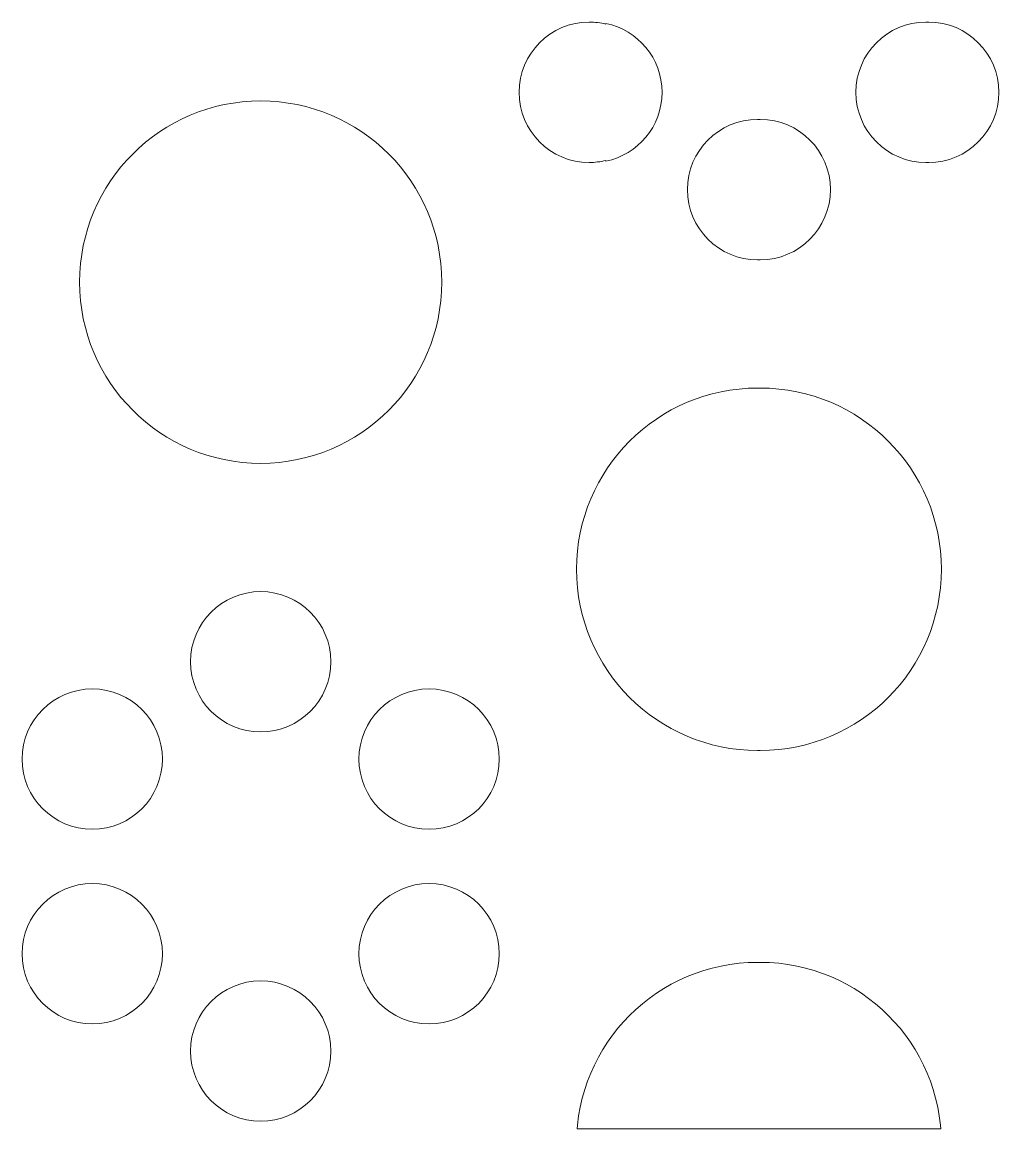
# Model space of a CAD drawing. Header units: millimetres. Extents: x -1200 to 1200, y -590 to 590.
# Drawn here: x -256.5 to -3.4, y -590 to -303.1 of the extents above; entities that cross this region are included whole.
import ezdxf

# ---------------------------------------------------------------- set-up
doc = ezdxf.new("R2010")
doc.units = ezdxf.units.MM
doc.header["$MEASUREMENT"] = 0
doc.layers.add('Layer 1', color=7, linetype='Continuous')

msp = doc.modelspace()

# ---------------------------------------------------------------- linework, layer by layer
at = {"layer": 'Layer 1', "color": 250, "lineweight": 20}
for points, knots in [([(-127.7385, -321.3092), (-127.7385, -311.2579), (-119.6018, -303.1121), (-109.5694, -303.1121), (-108.088, -303.1121), (-106.6482, -303.2894), (-105.2696, -303.6244), (-105.2696, -303.6244), (-105.2696, -303.4646), (-105.2696, -303.4646), (-96.9519, -305.1358), (-90.6867, -312.4896), (-90.6867, -321.3092), (-90.6867, -330.1241), (-96.9519, -337.4778), (-105.2696, -339.1489), (-105.2696, -339.1489), (-105.2696, -338.9891), (-105.2696, -338.9891), (-106.6482, -339.324), (-108.088, -339.5016), (-109.5694, -339.5016), (-119.6018, -339.5016), (-127.7385, -331.3557), (-127.7385, -321.3092)], [0, 0, 0, 0, 0.125, 0.125, 0.125, 0.25, 0.25, 0.25, 0.375, 0.375, 0.375, 0.5, 0.5, 0.5, 0.625, 0.625, 0.625, 0.75, 0.75, 0.75, 0.875, 0.875, 0.875, 1, 1, 1, 1]), ([(-40.4625, -321.3092), (-40.4625, -311.2579), (-32.3282, -303.1121), (-22.2934, -303.1121), (-22.1747, -303.1121), (-22.056, -303.1132), (-21.9378, -303.1155), (-21.8195, -303.1132), (-21.7008, -303.1121), (-21.582, -303.1121), (-11.5474, -303.1121), (-3.4105, -311.2579), (-3.4105, -321.3092), (-3.4105, -331.3557), (-11.5474, -339.5016), (-21.582, -339.5016), (-21.7008, -339.5016), (-21.8195, -339.5004), (-21.9378, -339.4982), (-22.056, -339.5004), (-22.1747, -339.5016), (-22.2934, -339.5016), (-32.3282, -339.5016), (-40.4625, -331.3557), (-40.4625, -321.3092)], [0, 0, 0, 0, 0.125, 0.125, 0.125, 0.25, 0.25, 0.25, 0.375, 0.375, 0.375, 0.5, 0.5, 0.5, 0.625, 0.625, 0.625, 0.75, 0.75, 0.75, 0.875, 0.875, 0.875, 1, 1, 1, 1]), ([(-241.5929, -370.5178), (-241.5929, -370.5178), (-241.5327, -368.0954), (-241.5327, -368.0954), (-241.5327, -368.0954), (-241.3492, -365.707), (-241.3492, -365.707), (-241.3492, -365.707), (-241.0503, -363.3547), (-241.0503, -363.3547), (-241.0503, -363.3547), (-240.6378, -361.0435), (-240.6378, -361.0435), (-240.6378, -361.0435), (-240.1146, -358.7734), (-240.1146, -358.7734), (-240.1146, -358.7734), (-239.4851, -356.5468), (-239.4851, -356.5468), (-239.4851, -356.5468), (-238.7471, -354.3661), (-238.7471, -354.3661), (-238.7471, -354.3661), (-237.9102, -352.236), (-237.9102, -352.236), (-237.9102, -352.236), (-236.9697, -350.1567), (-236.9697, -350.1567), (-236.9697, -350.1567), (-235.9328, -348.133), (-235.9328, -348.133), (-235.9328, -348.133), (-234.8067, -346.1646), (-234.8067, -346.1646), (-234.8067, -346.1646), (-233.5814, -344.2591), (-233.5814, -344.2591), (-233.5814, -344.2591), (-232.2745, -342.4164), (-232.2745, -342.4164), (-232.2745, -342.4164), (-230.8805, -340.6415), (-230.8805, -340.6415), (-230.8805, -340.6415), (-229.4045, -338.9341), (-229.4045, -338.9341), (-229.4045, -338.9341), (-227.8515, -337.3015), (-227.8515, -337.3015), (-227.8515, -337.3015), (-226.2213, -335.7439), (-226.2213, -335.7439), (-226.2213, -335.7439), (-224.5188, -334.2658), (-224.5188, -334.2658), (-224.5188, -334.2658), (-222.7437, -332.8723), (-222.7437, -332.8723), (-222.7437, -332.8723), (-220.9012, -331.561), (-220.9012, -331.561), (-220.9012, -331.561), (-219.0009, -330.339), (-219.0009, -330.339), (-219.0009, -330.339), (-217.0355, -329.2088), (-217.0355, -329.2088), (-217.0355, -329.2088), (-215.0122, -328.1727), (-215.0122, -328.1727), (-215.0122, -328.1727), (-212.9357, -327.2309), (-212.9357, -327.2309), (-212.9357, -327.2309), (-210.8112, -326.3905), (-210.8112, -326.3905), (-210.8112, -326.3905), (-208.6312, -325.6513), (-208.6312, -325.6513), (-208.6312, -325.6513), (-206.4099, -325.0211), (-206.4099, -325.0211), (-206.4099, -325.0211), (-204.1431, -324.4946), (-204.1431, -324.4946), (-204.1431, -324.4946), (-201.8326, -324.0816), (-201.8326, -324.0816), (-201.8326, -324.0816), (-199.4862, -323.7821), (-199.4862, -323.7821), (-199.4862, -323.7821), (-197.1035, -323.6034), (-197.1035, -323.6034), (-197.1035, -323.6034), (-194.6847, -323.5431), (-194.6847, -323.5431), (-194.6847, -323.5431), (-192.2633, -323.6034), (-192.2633, -323.6034), (-192.2633, -323.6034), (-189.8784, -323.7821), (-189.8784, -323.7821), (-189.8784, -323.7821), (-187.5319, -324.0816), (-187.5319, -324.0816), (-187.5319, -324.0816), (-185.2215, -324.4946), (-185.2215, -324.4946), (-185.2215, -324.4946), (-182.9546, -325.0211), (-182.9546, -325.0211), (-182.9546, -325.0211), (-180.7311, -325.6513), (-180.7311, -325.6513), (-180.7311, -325.6513), (-178.5535, -326.3905), (-178.5535, -326.3905), (-178.5535, -326.3905), (-176.4288, -327.2309), (-176.4288, -327.2309), (-176.4288, -327.2309), (-174.3524, -328.1727), (-174.3524, -328.1727), (-174.3524, -328.1727), (-172.3292, -329.2088), (-172.3292, -329.2088), (-172.3292, -329.2088), (-170.366, -330.339), (-170.366, -330.339), (-170.366, -330.339), (-168.4609, -331.561), (-168.4609, -331.561), (-168.4609, -331.561), (-166.6209, -332.8723), (-166.6209, -332.8723), (-166.6209, -332.8723), (-164.846, -334.2658), (-164.846, -334.2658), (-164.846, -334.2658), (-163.1433, -335.7439), (-163.1433, -335.7439), (-163.1433, -335.7439), (-161.513, -337.3015), (-161.513, -337.3015), (-161.513, -337.3015), (-159.96, -338.9365), (-159.96, -338.9365), (-159.96, -338.9365), (-158.4816, -340.6415), (-158.4816, -340.6415), (-158.4816, -340.6415), (-157.0878, -342.4164), (-157.0878, -342.4164), (-157.0878, -342.4164), (-155.7831, -344.2591), (-155.7831, -344.2591), (-155.7831, -344.2591), (-154.5604, -346.1646), (-154.5604, -346.1646), (-154.5604, -346.1646), (-153.4294, -348.133), (-153.4294, -348.133), (-153.4294, -348.133), (-152.3948, -350.1567), (-152.3948, -350.1567), (-152.3948, -350.1567), (-151.459, -352.236), (-151.459, -352.236), (-151.459, -352.236), (-150.6173, -354.3661), (-150.6173, -354.3661), (-150.6173, -354.3661), (-149.8795, -356.5468), (-149.8795, -356.5468), (-149.8795, -356.5468), (-149.25, -358.7711), (-149.25, -358.7711), (-149.25, -358.7711), (-148.7268, -361.0435), (-148.7268, -361.0435), (-148.7268, -361.0435), (-148.3144, -363.3547), (-148.3144, -363.3547), (-148.3144, -363.3547), (-148.0153, -365.707), (-148.0153, -365.707), (-148.0153, -365.707), (-147.8321, -368.0954), (-147.8321, -368.0954), (-147.8321, -368.0954), (-147.7741, -370.5178), (-147.7741, -370.5178), (-147.7741, -370.5178), (-147.8321, -372.94), (-147.8321, -372.94), (-147.8321, -372.94), (-148.0153, -375.3285), (-148.0153, -375.3285), (-148.0153, -375.3285), (-148.3144, -377.6783), (-148.3144, -377.6783), (-148.3144, -377.6783), (-148.7268, -379.9918), (-148.7268, -379.9918), (-148.7268, -379.9918), (-149.25, -382.2619), (-149.25, -382.2619), (-149.25, -382.2619), (-149.8795, -384.4862), (-149.8795, -384.4862), (-149.8795, -384.4862), (-150.6173, -386.667), (-150.6173, -386.667), (-150.6173, -386.667), (-151.459, -388.7994), (-151.459, -388.7994), (-151.459, -388.7994), (-152.3948, -390.8764), (-152.3948, -390.8764), (-152.3948, -390.8764), (-153.4294, -392.9001), (-153.4294, -392.9001), (-153.4294, -392.9001), (-154.5604, -394.8683), (-154.5604, -394.8683), (-154.5604, -394.8683), (-155.7831, -396.7739), (-155.7831, -396.7739), (-155.7831, -396.7739), (-157.0878, -398.6164), (-157.0878, -398.6164), (-157.0878, -398.6164), (-158.4816, -400.394), (-158.4816, -400.394), (-158.4816, -400.394), (-159.96, -402.0991), (-159.96, -402.0991), (-159.96, -402.0991), (-161.513, -403.7315), (-161.513, -403.7315), (-161.513, -403.7315), (-163.1433, -405.2916), (-163.1433, -405.2916), (-163.1433, -405.2916), (-164.846, -406.7672), (-164.846, -406.7672), (-164.846, -406.7672), (-166.6209, -408.1631), (-166.6209, -408.1631), (-166.6209, -408.1631), (-168.4609, -409.4743), (-168.4609, -409.4743), (-168.4609, -409.4743), (-170.366, -410.6965), (-170.366, -410.6965), (-170.366, -410.6965), (-172.3267, -411.8267), (-172.3267, -411.8267), (-172.3267, -411.8267), (-174.3524, -412.8628), (-174.3524, -412.8628), (-174.3524, -412.8628), (-176.4288, -413.8047), (-176.4288, -413.8047), (-176.4288, -413.8047), (-178.5535, -414.6451), (-178.5535, -414.6451), (-178.5535, -414.6451), (-180.7311, -415.3817), (-180.7311, -415.3817), (-180.7311, -415.3817), (-182.9546, -416.0144), (-182.9546, -416.0144), (-182.9546, -416.0144), (-185.2215, -416.5384), (-185.2215, -416.5384), (-185.2215, -416.5384), (-187.5319, -416.9491), (-187.5319, -416.9491), (-187.5319, -416.9491), (-189.8784, -417.2484), (-189.8784, -417.2484), (-189.8784, -417.2484), (-192.2633, -417.4318), (-192.2633, -417.4318), (-192.2633, -417.4318), (-194.6847, -417.4923), (-194.6847, -417.4923), (-194.6847, -417.4923), (-197.1035, -417.4318), (-197.1035, -417.4318), (-197.1035, -417.4318), (-199.4862, -417.2484), (-199.4862, -417.2484), (-199.4862, -417.2484), (-201.8326, -416.9491), (-201.8326, -416.9491), (-201.8326, -416.9491), (-204.1431, -416.5384), (-204.1431, -416.5384), (-204.1431, -416.5384), (-206.4099, -416.0144), (-206.4099, -416.0144), (-206.4099, -416.0144), (-208.6312, -415.3817), (-208.6312, -415.3817), (-208.6312, -415.3817), (-210.8112, -414.6451), (-210.8112, -414.6451), (-210.8112, -414.6451), (-212.9357, -413.8047), (-212.9357, -413.8047), (-212.9357, -413.8047), (-215.0122, -412.8628), (-215.0122, -412.8628), (-215.0122, -412.8628), (-217.0355, -411.8267), (-217.0355, -411.8267), (-217.0355, -411.8267), (-219.0009, -410.6965), (-219.0009, -410.6965), (-219.0009, -410.6965), (-220.9012, -409.4743), (-220.9012, -409.4743), (-220.9012, -409.4743), (-222.7437, -408.1631), (-222.7437, -408.1631), (-222.7437, -408.1631), (-224.5188, -406.7672), (-224.5188, -406.7672), (-224.5188, -406.7672), (-226.2213, -405.2916), (-226.2213, -405.2916), (-226.2213, -405.2916), (-227.8515, -403.7315), (-227.8515, -403.7315), (-227.8515, -403.7315), (-229.4045, -402.0991), (-229.4045, -402.0991), (-229.4045, -402.0991), (-230.8805, -400.394), (-230.8805, -400.394), (-230.8805, -400.394), (-232.2745, -398.6164), (-232.2745, -398.6164), (-232.2745, -398.6164), (-233.5814, -396.7739), (-233.5814, -396.7739), (-233.5814, -396.7739), (-234.8067, -394.8683), (-234.8067, -394.8683), (-234.8067, -394.8683), (-235.9328, -392.9001), (-235.9328, -392.9001), (-235.9328, -392.9001), (-236.9697, -390.8764), (-236.9697, -390.8764), (-236.9697, -390.8764), (-237.9102, -388.7994), (-237.9102, -388.7994), (-237.9102, -388.7994), (-238.7471, -386.667), (-238.7471, -386.667), (-238.7471, -386.667), (-239.4851, -384.4862), (-239.4851, -384.4862), (-239.4851, -384.4862), (-240.1146, -382.2619), (-240.1146, -382.2619), (-240.1146, -382.2619), (-240.6378, -379.9894), (-240.6378, -379.9894), (-240.6378, -379.9894), (-241.0503, -377.6783), (-241.0503, -377.6783), (-241.0503, -377.6783), (-241.3492, -375.3285), (-241.3492, -375.3285), (-241.3492, -375.3285), (-241.5327, -372.94), (-241.5327, -372.94), (-241.5327, -372.94), (-241.5929, -370.5178), (-241.5929, -370.5178)], [0, 0, 0, 0, 0.0078125, 0.0078125, 0.0078125, 0.015625, 0.015625, 0.015625, 0.0234375, 0.0234375, 0.0234375, 0.03125, 0.03125, 0.03125, 0.0390625, 0.0390625, 0.0390625, 0.046875, 0.046875, 0.046875, 0.0546875, 0.0546875, 0.0546875, 0.0625, 0.0625, 0.0625, 0.0703125, 0.0703125, 0.0703125, 0.078125, 0.078125, 0.078125, 0.0859375, 0.0859375, 0.0859375, 0.09375, 0.09375, 0.09375, 0.1015625, 0.1015625, 0.1015625, 0.109375, 0.109375, 0.109375, 0.1171875, 0.1171875, 0.1171875, 0.125, 0.125, 0.125, 0.1328125, 0.1328125, 0.1328125, 0.140625, 0.140625, 0.140625, 0.1484375, 0.1484375, 0.1484375, 0.15625, 0.15625, 0.15625, 0.1640625, 0.1640625, 0.1640625, 0.171875, 0.171875, 0.171875, 0.1796875, 0.1796875, 0.1796875, 0.1875, 0.1875, 0.1875, 0.1953125, 0.1953125, 0.1953125, 0.203125, 0.203125, 0.203125, 0.2109375, 0.2109375, 0.2109375, 0.21875, 0.21875, 0.21875, 0.2265625, 0.2265625, 0.2265625, 0.234375, 0.234375, 0.234375, 0.2421875, 0.2421875, 0.2421875, 0.25, 0.25, 0.25, 0.2578125, 0.2578125, 0.2578125, 0.265625, 0.265625, 0.265625, 0.2734375, 0.2734375, 0.2734375, 0.28125, 0.28125, 0.28125, 0.2890625, 0.2890625, 0.2890625, 0.296875, 0.296875, 0.296875, 0.3046875, 0.3046875, 0.3046875, 0.3125, 0.3125, 0.3125, 0.3203125, 0.3203125, 0.3203125, 0.328125, 0.328125, 0.328125, 0.3359375, 0.3359375, 0.3359375, 0.34375, 0.34375, 0.34375, 0.3515625, 0.3515625, 0.3515625, 0.359375, 0.359375, 0.359375, 0.3671875, 0.3671875, 0.3671875, 0.375, 0.375, 0.375, 0.3828125, 0.3828125, 0.3828125, 0.390625, 0.390625, 0.390625, 0.3984375, 0.3984375, 0.3984375, 0.40625, 0.40625, 0.40625, 0.4140625, 0.4140625, 0.4140625, 0.421875, 0.421875, 0.421875, 0.4296875, 0.4296875, 0.4296875, 0.4375, 0.4375, 0.4375, 0.4453125, 0.4453125, 0.4453125, 0.453125, 0.453125, 0.453125, 0.4609375, 0.4609375, 0.4609375, 0.46875, 0.46875, 0.46875, 0.4765625, 0.4765625, 0.4765625, 0.484375, 0.484375, 0.484375, 0.4921875, 0.4921875, 0.4921875, 0.5, 0.5, 0.5, 0.5078125, 0.5078125, 0.5078125, 0.515625, 0.515625, 0.515625, 0.5234375, 0.5234375, 0.5234375, 0.53125, 0.53125, 0.53125, 0.5390625, 0.5390625, 0.5390625, 0.546875, 0.546875, 0.546875, 0.5546875, 0.5546875, 0.5546875, 0.5625, 0.5625, 0.5625, 0.5703125, 0.5703125, 0.5703125, 0.578125, 0.578125, 0.578125, 0.5859375, 0.5859375, 0.5859375, 0.59375, 0.59375, 0.59375, 0.6015625, 0.6015625, 0.6015625, 0.609375, 0.609375, 0.609375, 0.6171875, 0.6171875, 0.6171875, 0.625, 0.625, 0.625, 0.6328125, 0.6328125, 0.6328125, 0.640625, 0.640625, 0.640625, 0.6484375, 0.6484375, 0.6484375, 0.65625, 0.65625, 0.65625, 0.6640625, 0.6640625, 0.6640625, 0.671875, 0.671875, 0.671875, 0.6796875, 0.6796875, 0.6796875, 0.6875, 0.6875, 0.6875, 0.6953125, 0.6953125, 0.6953125, 0.703125, 0.703125, 0.703125, 0.7109375, 0.7109375, 0.7109375, 0.71875, 0.71875, 0.71875, 0.7265625, 0.7265625, 0.7265625, 0.734375, 0.734375, 0.734375, 0.7421875, 0.7421875, 0.7421875, 0.75, 0.75, 0.75, 0.7578125, 0.7578125, 0.7578125, 0.765625, 0.765625, 0.765625, 0.7734375, 0.7734375, 0.7734375, 0.78125, 0.78125, 0.78125, 0.7890625, 0.7890625, 0.7890625, 0.796875, 0.796875, 0.796875, 0.8046875, 0.8046875, 0.8046875, 0.8125, 0.8125, 0.8125, 0.8203125, 0.8203125, 0.8203125, 0.828125, 0.828125, 0.828125, 0.8359375, 0.8359375, 0.8359375, 0.84375, 0.84375, 0.84375, 0.8515625, 0.8515625, 0.8515625, 0.859375, 0.859375, 0.859375, 0.8671875, 0.8671875, 0.8671875, 0.875, 0.875, 0.875, 0.8828125, 0.8828125, 0.8828125, 0.890625, 0.890625, 0.890625, 0.8984375, 0.8984375, 0.8984375, 0.90625, 0.90625, 0.90625, 0.9140625, 0.9140625, 0.9140625, 0.921875, 0.921875, 0.921875, 0.9296875, 0.9296875, 0.9296875, 0.9375, 0.9375, 0.9375, 0.9453125, 0.9453125, 0.9453125, 0.953125, 0.953125, 0.953125, 0.9609375, 0.9609375, 0.9609375, 0.96875, 0.96875, 0.96875, 0.9765625, 0.9765625, 0.9765625, 0.984375, 0.984375, 0.984375, 0.9921875, 0.9921875, 0.9921875, 1, 1, 1, 1]), ([(-84.1028, -346.5366), (-84.1028, -336.4877), (-75.9637, -328.3392), (-65.9314, -328.3392), (-65.8127, -328.3392), (-65.694, -328.3406), (-65.5758, -328.3427), (-65.4575, -328.3406), (-65.339, -328.3392), (-65.2201, -328.3392), (-55.1878, -328.3392), (-47.0486, -336.4877), (-47.0486, -346.5366), (-47.0486, -356.5855), (-55.1878, -364.7338), (-65.2201, -364.7338), (-65.339, -364.7338), (-65.4575, -364.7326), (-65.5758, -364.7303), (-65.694, -364.7326), (-65.8127, -364.7338), (-65.9314, -364.7338), (-75.9637, -364.7338), (-84.1028, -356.5855), (-84.1028, -346.5366)], [0, 0, 0, 0, 0.125, 0.125, 0.125, 0.25, 0.25, 0.25, 0.375, 0.375, 0.375, 0.5, 0.5, 0.5, 0.625, 0.625, 0.625, 0.75, 0.75, 0.75, 0.875, 0.875, 0.875, 1, 1, 1, 1]), ([(-112.8419, -444.9561), (-112.8419, -444.9561), (-112.7792, -442.5337), (-112.7792, -442.5337), (-112.7792, -442.5337), (-112.5984, -440.1453), (-112.5984, -440.1453), (-112.5984, -440.1453), (-112.2994, -437.7955), (-112.2994, -437.7955), (-112.2994, -437.7955), (-111.887, -435.4843), (-111.887, -435.4843), (-111.887, -435.4843), (-111.3638, -433.2117), (-111.3638, -433.2117), (-111.3638, -433.2117), (-110.7318, -430.9875), (-110.7318, -430.9875), (-110.7318, -430.9875), (-109.9963, -428.8067), (-109.9963, -428.8067), (-109.9963, -428.8067), (-109.1546, -426.6766), (-109.1546, -426.6766), (-109.1546, -426.6766), (-108.2189, -424.5974), (-108.2189, -424.5974), (-108.2189, -424.5974), (-107.182, -422.5735), (-107.182, -422.5735), (-107.182, -422.5735), (-106.0509, -420.6053), (-106.0509, -420.6053), (-106.0509, -420.6053), (-104.8331, -418.6999), (-104.8331, -418.6999), (-104.8331, -418.6999), (-103.5212, -416.8572), (-103.5212, -416.8572), (-103.5212, -416.8572), (-102.1297, -415.0797), (-102.1297, -415.0797), (-102.1297, -415.0797), (-100.6538, -413.3748), (-100.6538, -413.3748), (-100.6538, -413.3748), (-99.0983, -411.7421), (-99.0983, -411.7421), (-99.0983, -411.7421), (-97.468, -410.1844), (-97.468, -410.1844), (-97.468, -410.1844), (-95.7654, -408.7065), (-95.7654, -408.7065), (-95.7654, -408.7065), (-93.9905, -407.313), (-93.9905, -407.313), (-93.9905, -407.313), (-92.1528, -405.9992), (-92.1528, -405.9992), (-92.1528, -405.9992), (-90.2475, -404.7772), (-90.2475, -404.7772), (-90.2475, -404.7772), (-88.2821, -403.6471), (-88.2821, -403.6471), (-88.2821, -403.6471), (-86.2614, -402.611), (-86.2614, -402.611), (-86.2614, -402.611), (-84.1873, -401.6692), (-84.1873, -401.6692), (-84.1873, -401.6692), (-82.0579, -400.8287), (-82.0579, -400.8287), (-82.0579, -400.8287), (-79.8802, -400.0922), (-79.8802, -400.0922), (-79.8802, -400.0922), (-77.6592, -399.4594), (-77.6592, -399.4594), (-77.6592, -399.4594), (-75.3899, -398.9352), (-75.3899, -398.9352), (-75.3899, -398.9352), (-73.0819, -398.5248), (-73.0819, -398.5248), (-73.0819, -398.5248), (-70.7354, -398.2252), (-70.7354, -398.2252), (-70.7354, -398.2252), (-68.3504, -398.0417), (-68.3504, -398.0417), (-68.3504, -398.0417), (-65.9314, -397.9813), (-65.9314, -397.9813), (-65.9314, -397.9813), (-65.5757, -397.9903), (-65.5757, -397.9903), (-65.5757, -397.9903), (-65.2201, -397.9813), (-65.2201, -397.9813), (-65.2201, -397.9813), (-62.8013, -398.0417), (-62.8013, -398.0417), (-62.8013, -398.0417), (-60.4161, -398.2252), (-60.4161, -398.2252), (-60.4161, -398.2252), (-58.0721, -398.5248), (-58.0721, -398.5248), (-58.0721, -398.5248), (-55.7617, -398.9352), (-55.7617, -398.9352), (-55.7617, -398.9352), (-53.4948, -399.4594), (-53.4948, -399.4594), (-53.4948, -399.4594), (-51.2688, -400.0922), (-51.2688, -400.0922), (-51.2688, -400.0922), (-49.0936, -400.8287), (-49.0936, -400.8287), (-49.0936, -400.8287), (-46.9642, -401.6692), (-46.9642, -401.6692), (-46.9642, -401.6692), (-44.8878, -402.611), (-44.8878, -402.611), (-44.8878, -402.611), (-42.8669, -403.6471), (-42.8669, -403.6471), (-42.8669, -403.6471), (-40.9038, -404.7772), (-40.9038, -404.7772), (-40.9038, -404.7772), (-39.001, -405.9992), (-39.001, -405.9992), (-39.001, -405.9992), (-37.1587, -407.313), (-37.1587, -407.313), (-37.1587, -407.313), (-35.3861, -408.7065), (-35.3861, -408.7065), (-35.3861, -408.7065), (-33.681, -410.1844), (-33.681, -410.1844), (-33.681, -410.1844), (-32.0508, -411.7421), (-32.0508, -411.7421), (-32.0508, -411.7421), (-30.4954, -413.3748), (-30.4954, -413.3748), (-30.4954, -413.3748), (-29.0218, -415.0797), (-29.0218, -415.0797), (-29.0218, -415.0797), (-27.6279, -416.8572), (-27.6279, -416.8572), (-27.6279, -416.8572), (-26.3185, -418.6999), (-26.3185, -418.6999), (-26.3185, -418.6999), (-25.0982, -420.6053), (-25.0982, -420.6053), (-25.0982, -420.6053), (-23.9694, -422.5735), (-23.9694, -422.5735), (-23.9694, -422.5735), (-22.935, -424.5974), (-22.935, -424.5974), (-22.935, -424.5974), (-21.9944, -426.6766), (-21.9944, -426.6766), (-21.9944, -426.6766), (-21.1578, -428.8067), (-21.1578, -428.8067), (-21.1578, -428.8067), (-20.4172, -430.9875), (-20.4172, -430.9875), (-20.4172, -430.9875), (-19.7878, -433.2117), (-19.7878, -433.2117), (-19.7878, -433.2117), (-19.2645, -435.4843), (-19.2645, -435.4843), (-19.2645, -435.4843), (-18.8497, -437.7955), (-18.8497, -437.7955), (-18.8497, -437.7955), (-18.553, -440.1453), (-18.553, -440.1453), (-18.553, -440.1453), (-18.3722, -442.5337), (-18.3722, -442.5337), (-18.3722, -442.5337), (-18.3118, -444.9561), (-18.3118, -444.9561), (-18.3118, -444.9561), (-18.3722, -447.3782), (-18.3722, -447.3782), (-18.3722, -447.3782), (-18.553, -449.7667), (-18.553, -449.7667), (-18.553, -449.7667), (-18.8497, -452.1189), (-18.8497, -452.1189), (-18.8497, -452.1189), (-19.2645, -454.4301), (-19.2645, -454.4301), (-19.2645, -454.4301), (-19.7878, -456.7002), (-19.7878, -456.7002), (-19.7878, -456.7002), (-20.4172, -458.9269), (-20.4172, -458.9269), (-20.4172, -458.9269), (-21.1578, -461.1076), (-21.1578, -461.1076), (-21.1578, -461.1076), (-21.9944, -463.2377), (-21.9944, -463.2377), (-21.9944, -463.2377), (-22.935, -465.317), (-22.935, -465.317), (-22.935, -465.317), (-23.9694, -467.3409), (-23.9694, -467.3409), (-23.9694, -467.3409), (-25.0982, -469.3092), (-25.0982, -469.3092), (-25.0982, -469.3092), (-26.3185, -471.217), (-26.3185, -471.217), (-26.3185, -471.217), (-27.6279, -473.0572), (-27.6279, -473.0572), (-27.6279, -473.0572), (-29.0218, -474.8346), (-29.0218, -474.8346), (-29.0218, -474.8346), (-30.4954, -476.5396), (-30.4954, -476.5396), (-30.4954, -476.5396), (-32.0508, -478.1723), (-32.0508, -478.1723), (-32.0508, -478.1723), (-33.681, -479.7299), (-33.681, -479.7299), (-33.681, -479.7299), (-35.3861, -481.2078), (-35.3861, -481.2078), (-35.3861, -481.2078), (-37.1587, -482.6014), (-37.1587, -482.6014), (-37.1587, -482.6014), (-39.001, -483.9127), (-39.001, -483.9127), (-39.001, -483.9127), (-40.9038, -485.1347), (-40.9038, -485.1347), (-40.9038, -485.1347), (-42.8669, -486.265), (-42.8669, -486.265), (-42.8669, -486.265), (-44.8878, -487.301), (-44.8878, -487.301), (-44.8878, -487.301), (-46.9642, -488.2427), (-46.9642, -488.2427), (-46.9642, -488.2427), (-49.0936, -489.0856), (-49.0936, -489.0856), (-49.0936, -489.0856), (-51.2688, -489.8198), (-51.2688, -489.8198), (-51.2688, -489.8198), (-53.4948, -490.4526), (-53.4948, -490.4526), (-53.4948, -490.4526), (-55.7594, -490.9791), (-55.7594, -490.9791), (-55.7594, -490.9791), (-58.0721, -491.3921), (-58.0721, -491.3921), (-58.0721, -491.3921), (-60.4161, -491.6915), (-60.4161, -491.6915), (-60.4161, -491.6915), (-62.8013, -491.8702), (-62.8013, -491.8702), (-62.8013, -491.8702), (-65.2201, -491.9306), (-65.2201, -491.9306), (-65.2201, -491.9306), (-65.5757, -491.9217), (-65.5757, -491.9217), (-65.5757, -491.9217), (-65.9314, -491.9306), (-65.9314, -491.9306), (-65.9314, -491.9306), (-68.3504, -491.8702), (-68.3504, -491.8702), (-68.3504, -491.8702), (-70.7354, -491.6915), (-70.7354, -491.6915), (-70.7354, -491.6915), (-73.0819, -491.3921), (-73.0819, -491.3921), (-73.0819, -491.3921), (-75.3899, -490.9791), (-75.3899, -490.9791), (-75.3899, -490.9791), (-77.6592, -490.4526), (-77.6592, -490.4526), (-77.6592, -490.4526), (-79.8802, -489.8198), (-79.8802, -489.8198), (-79.8802, -489.8198), (-82.0579, -489.0834), (-82.0579, -489.0834), (-82.0579, -489.0834), (-84.1873, -488.2427), (-84.1873, -488.2427), (-84.1873, -488.2427), (-86.2614, -487.301), (-86.2614, -487.301), (-86.2614, -487.301), (-88.2821, -486.265), (-88.2821, -486.265), (-88.2821, -486.265), (-90.2475, -485.1347), (-90.2475, -485.1347), (-90.2475, -485.1347), (-92.1528, -483.9127), (-92.1528, -483.9127), (-92.1528, -483.9127), (-93.9905, -482.6014), (-93.9905, -482.6014), (-93.9905, -482.6014), (-95.7654, -481.2078), (-95.7654, -481.2078), (-95.7654, -481.2078), (-97.468, -479.7299), (-97.468, -479.7299), (-97.468, -479.7299), (-99.0983, -478.1723), (-99.0983, -478.1723), (-99.0983, -478.1723), (-100.6538, -476.5396), (-100.6538, -476.5396), (-100.6538, -476.5396), (-102.1297, -474.8346), (-102.1297, -474.8346), (-102.1297, -474.8346), (-103.5212, -473.0572), (-103.5212, -473.0572), (-103.5212, -473.0572), (-104.8331, -471.217), (-104.8331, -471.217), (-104.8331, -471.217), (-106.0509, -469.3092), (-106.0509, -469.3092), (-106.0509, -469.3092), (-107.182, -467.3409), (-107.182, -467.3409), (-107.182, -467.3409), (-108.2189, -465.317), (-108.2189, -465.317), (-108.2189, -465.317), (-109.1546, -463.2377), (-109.1546, -463.2377), (-109.1546, -463.2377), (-109.9963, -461.1076), (-109.9963, -461.1076), (-109.9963, -461.1076), (-110.7318, -458.9269), (-110.7318, -458.9269), (-110.7318, -458.9269), (-111.3638, -456.7002), (-111.3638, -456.7002), (-111.3638, -456.7002), (-111.887, -454.4276), (-111.887, -454.4276), (-111.887, -454.4276), (-112.2994, -452.1189), (-112.2994, -452.1189), (-112.2994, -452.1189), (-112.5984, -449.7667), (-112.5984, -449.7667), (-112.5984, -449.7667), (-112.7792, -447.3782), (-112.7792, -447.3782), (-112.7792, -447.3782), (-112.8419, -444.9561), (-112.8419, -444.9561)], [0, 0, 0, 0, 0.00757576, 0.00757576, 0.00757576, 0.01515152, 0.01515152, 0.01515152, 0.02272727, 0.02272727, 0.02272727, 0.03030303, 0.03030303, 0.03030303, 0.03787879, 0.03787879, 0.03787879, 0.04545455, 0.04545455, 0.04545455, 0.0530303, 0.0530303, 0.0530303, 0.06060606, 0.06060606, 0.06060606, 0.06818182, 0.06818182, 0.06818182, 0.07575758, 0.07575758, 0.07575758, 0.08333333, 0.08333333, 0.08333333, 0.09090909, 0.09090909, 0.09090909, 0.09848485, 0.09848485, 0.09848485, 0.10606061, 0.10606061, 0.10606061, 0.11363636, 0.11363636, 0.11363636, 0.12121212, 0.12121212, 0.12121212, 0.12878788, 0.12878788, 0.12878788, 0.13636364, 0.13636364, 0.13636364, 0.14393939, 0.14393939, 0.14393939, 0.15151515, 0.15151515, 0.15151515, 0.15909091, 0.15909091, 0.15909091, 0.16666667, 0.16666667, 0.16666667, 0.17424242, 0.17424242, 0.17424242, 0.18181818, 0.18181818, 0.18181818, 0.18939394, 0.18939394, 0.18939394, 0.1969697, 0.1969697, 0.1969697, 0.20454545, 0.20454545, 0.20454545, 0.21212121, 0.21212121, 0.21212121, 0.21969697, 0.21969697, 0.21969697, 0.22727273, 0.22727273, 0.22727273, 0.23484848, 0.23484848, 0.23484848, 0.24242424, 0.24242424, 0.24242424, 0.25, 0.25, 0.25, 0.25757576, 0.25757576, 0.25757576, 0.26515152, 0.26515152, 0.26515152, 0.27272727, 0.27272727, 0.27272727, 0.28030303, 0.28030303, 0.28030303, 0.28787879, 0.28787879, 0.28787879, 0.29545455, 0.29545455, 0.29545455, 0.3030303, 0.3030303, 0.3030303, 0.31060606, 0.31060606, 0.31060606, 0.31818182, 0.31818182, 0.31818182, 0.32575758, 0.32575758, 0.32575758, 0.33333333, 0.33333333, 0.33333333, 0.34090909, 0.34090909, 0.34090909, 0.34848485, 0.34848485, 0.34848485, 0.35606061, 0.35606061, 0.35606061, 0.36363636, 0.36363636, 0.36363636, 0.37121212, 0.37121212, 0.37121212, 0.37878788, 0.37878788, 0.37878788, 0.38636364, 0.38636364, 0.38636364, 0.39393939, 0.39393939, 0.39393939, 0.40151515, 0.40151515, 0.40151515, 0.40909091, 0.40909091, 0.40909091, 0.41666667, 0.41666667, 0.41666667, 0.42424242, 0.42424242, 0.42424242, 0.43181818, 0.43181818, 0.43181818, 0.43939394, 0.43939394, 0.43939394, 0.4469697, 0.4469697, 0.4469697, 0.45454545, 0.45454545, 0.45454545, 0.46212121, 0.46212121, 0.46212121, 0.46969697, 0.46969697, 0.46969697, 0.47727273, 0.47727273, 0.47727273, 0.48484848, 0.48484848, 0.48484848, 0.49242424, 0.49242424, 0.49242424, 0.5, 0.5, 0.5, 0.50757576, 0.50757576, 0.50757576, 0.51515152, 0.51515152, 0.51515152, 0.52272727, 0.52272727, 0.52272727, 0.53030303, 0.53030303, 0.53030303, 0.53787879, 0.53787879, 0.53787879, 0.54545455, 0.54545455, 0.54545455, 0.5530303, 0.5530303, 0.5530303, 0.56060606, 0.56060606, 0.56060606, 0.56818182, 0.56818182, 0.56818182, 0.57575758, 0.57575758, 0.57575758, 0.58333333, 0.58333333, 0.58333333, 0.59090909, 0.59090909, 0.59090909, 0.59848485, 0.59848485, 0.59848485, 0.60606061, 0.60606061, 0.60606061, 0.61363636, 0.61363636, 0.61363636, 0.62121212, 0.62121212, 0.62121212, 0.62878788, 0.62878788, 0.62878788, 0.63636364, 0.63636364, 0.63636364, 0.64393939, 0.64393939, 0.64393939, 0.65151515, 0.65151515, 0.65151515, 0.65909091, 0.65909091, 0.65909091, 0.66666667, 0.66666667, 0.66666667, 0.67424242, 0.67424242, 0.67424242, 0.68181818, 0.68181818, 0.68181818, 0.68939394, 0.68939394, 0.68939394, 0.6969697, 0.6969697, 0.6969697, 0.70454545, 0.70454545, 0.70454545, 0.71212121, 0.71212121, 0.71212121, 0.71969697, 0.71969697, 0.71969697, 0.72727273, 0.72727273, 0.72727273, 0.73484848, 0.73484848, 0.73484848, 0.74242424, 0.74242424, 0.74242424, 0.75, 0.75, 0.75, 0.75757576, 0.75757576, 0.75757576, 0.76515152, 0.76515152, 0.76515152, 0.77272727, 0.77272727, 0.77272727, 0.78030303, 0.78030303, 0.78030303, 0.78787879, 0.78787879, 0.78787879, 0.79545455, 0.79545455, 0.79545455, 0.8030303, 0.8030303, 0.8030303, 0.81060606, 0.81060606, 0.81060606, 0.81818182, 0.81818182, 0.81818182, 0.82575758, 0.82575758, 0.82575758, 0.83333333, 0.83333333, 0.83333333, 0.84090909, 0.84090909, 0.84090909, 0.84848485, 0.84848485, 0.84848485, 0.85606061, 0.85606061, 0.85606061, 0.86363636, 0.86363636, 0.86363636, 0.87121212, 0.87121212, 0.87121212, 0.87878788, 0.87878788, 0.87878788, 0.88636364, 0.88636364, 0.88636364, 0.89393939, 0.89393939, 0.89393939, 0.90151515, 0.90151515, 0.90151515, 0.90909091, 0.90909091, 0.90909091, 0.91666667, 0.91666667, 0.91666667, 0.92424242, 0.92424242, 0.92424242, 0.93181818, 0.93181818, 0.93181818, 0.93939394, 0.93939394, 0.93939394, 0.9469697, 0.9469697, 0.9469697, 0.95454545, 0.95454545, 0.95454545, 0.96212121, 0.96212121, 0.96212121, 0.96969697, 0.96969697, 0.96969697, 0.97727273, 0.97727273, 0.97727273, 0.98484848, 0.98484848, 0.98484848, 0.99242424, 0.99242424, 0.99242424, 1, 1, 1, 1]), ([(-212.8512, -468.9373), (-212.8512, -458.8882), (-204.717, -450.74), (-194.6847, -450.74), (-184.6476, -450.74), (-176.5084, -458.8882), (-176.5084, -468.9373), (-176.5084, -478.9861), (-184.6476, -487.1343), (-194.6847, -487.1343), (-204.717, -487.1343), (-212.8512, -478.9861), (-212.8512, -468.9373)], [0, 0, 0, 0, 0.25, 0.25, 0.25, 0.5, 0.5, 0.5, 0.75, 0.75, 0.75, 1, 1, 1, 1]), ([(-256.4917, -494.1692), (-256.4917, -484.118), (-248.3526, -475.9721), (-238.3204, -475.9721), (-228.2855, -475.9721), (-220.1487, -484.118), (-220.1487, -494.1692), (-220.1487, -504.2158), (-228.2855, -512.3617), (-238.3204, -512.3617), (-248.3526, -512.3617), (-256.4917, -504.2158), (-256.4917, -494.1692)], [0, 0, 0, 0, 0.25, 0.25, 0.25, 0.5, 0.5, 0.5, 0.75, 0.75, 0.75, 1, 1, 1, 1]), ([(-169.2158, -494.1692), (-169.2158, -484.118), (-161.079, -475.9721), (-151.0443, -475.9721), (-141.0097, -475.9721), (-132.8752, -484.118), (-132.8752, -494.1692), (-132.8752, -504.2158), (-141.0097, -512.3617), (-151.0443, -512.3617), (-161.079, -512.3617), (-169.2158, -504.2158), (-169.2158, -494.1692)], [0, 0, 0, 0, 0.25, 0.25, 0.25, 0.5, 0.5, 0.5, 0.75, 0.75, 0.75, 1, 1, 1, 1]), ([(-256.4917, -544.6263), (-256.4917, -534.58), (-248.3526, -526.4293), (-238.3204, -526.4293), (-228.2855, -526.4293), (-220.1487, -534.58), (-220.1487, -544.6263), (-220.1487, -554.6729), (-228.2855, -562.8235), (-238.3204, -562.8235), (-248.3526, -562.8235), (-256.4917, -554.6729), (-256.4917, -544.6263)], [0, 0, 0, 0, 0.25, 0.25, 0.25, 0.5, 0.5, 0.5, 0.75, 0.75, 0.75, 1, 1, 1, 1]), ([(-169.2158, -544.6263), (-169.2158, -534.58), (-161.079, -526.4293), (-151.0443, -526.4293), (-141.0097, -526.4293), (-132.8752, -534.58), (-132.8752, -544.6263), (-132.8752, -554.6729), (-141.0097, -562.8235), (-151.0443, -562.8235), (-161.079, -562.8235), (-169.2158, -554.6729), (-169.2158, -544.6263)], [0, 0, 0, 0, 0.25, 0.25, 0.25, 0.5, 0.5, 0.5, 0.75, 0.75, 0.75, 1, 1, 1, 1]), ([(-18.4772, -590.0266), (-18.4772, -590.0266), (-112.674, -590.0266), (-112.674, -590.0266), (-112.674, -590.0266), (-112.5984, -589.0265), (-112.5984, -589.0265), (-112.5984, -589.0265), (-112.2994, -586.6767), (-112.2994, -586.6767), (-112.2994, -586.6767), (-111.887, -584.3632), (-111.887, -584.3632), (-111.887, -584.3632), (-111.3638, -582.0931), (-111.3638, -582.0931), (-111.3638, -582.0931), (-110.7318, -579.8641), (-110.7318, -579.8641), (-110.7318, -579.8641), (-109.9963, -577.6857), (-109.9963, -577.6857), (-109.9963, -577.6857), (-109.1546, -575.5557), (-109.1546, -575.5557), (-109.1546, -575.5557), (-108.2189, -573.4787), (-108.2189, -573.4787), (-108.2189, -573.4787), (-107.182, -571.4524), (-107.182, -571.4524), (-107.182, -571.4524), (-106.0509, -569.4842), (-106.0509, -569.4842), (-106.0509, -569.4842), (-104.8331, -567.5788), (-104.8331, -567.5788), (-104.8331, -567.5788), (-103.5212, -565.7362), (-103.5212, -565.7362), (-103.5212, -565.7362), (-102.1297, -563.9609), (-102.1297, -563.9609), (-102.1297, -563.9609), (-100.6538, -562.2536), (-100.6538, -562.2536), (-100.6538, -562.2536), (-99.0983, -560.6212), (-99.0983, -560.6212), (-99.0983, -560.6212), (-97.468, -559.0656), (-97.468, -559.0656), (-97.468, -559.0656), (-95.7654, -557.5879), (-95.7654, -557.5879), (-95.7654, -557.5879), (-93.9905, -556.1895), (-93.9905, -556.1895), (-93.9905, -556.1895), (-92.1528, -554.8805), (-92.1528, -554.8805), (-92.1528, -554.8805), (-90.2475, -553.6562), (-90.2475, -553.6562), (-90.2475, -553.6562), (-88.2821, -552.526), (-88.2821, -552.526), (-88.2821, -552.526), (-86.2614, -551.4899), (-86.2614, -551.4899), (-86.2614, -551.4899), (-84.1873, -550.5481), (-84.1873, -550.5481), (-84.1873, -550.5481), (-82.0579, -549.7101), (-82.0579, -549.7101), (-82.0579, -549.7101), (-79.8802, -548.971), (-79.8802, -548.971), (-79.8802, -548.971), (-77.6592, -548.3383), (-77.6592, -548.3383), (-77.6592, -548.3383), (-75.3899, -547.8166), (-75.3899, -547.8166), (-75.3899, -547.8166), (-73.0819, -547.4037), (-73.0819, -547.4037), (-73.0819, -547.4037), (-70.7354, -547.1043), (-70.7354, -547.1043), (-70.7354, -547.1043), (-68.3504, -546.9206), (-68.3504, -546.9206), (-68.3504, -546.9206), (-65.9314, -546.8603), (-65.9314, -546.8603), (-65.9314, -546.8603), (-65.5757, -546.8691), (-65.5757, -546.8691), (-65.5757, -546.8691), (-65.2201, -546.8603), (-65.2201, -546.8603), (-65.2201, -546.8603), (-62.8013, -546.9206), (-62.8013, -546.9206), (-62.8013, -546.9206), (-60.4161, -547.1043), (-60.4161, -547.1043), (-60.4161, -547.1043), (-58.0721, -547.4037), (-58.0721, -547.4037), (-58.0721, -547.4037), (-55.7617, -547.8166), (-55.7617, -547.8166), (-55.7617, -547.8166), (-53.4948, -548.3383), (-53.4948, -548.3383), (-53.4948, -548.3383), (-51.2688, -548.971), (-51.2688, -548.971), (-51.2688, -548.971), (-49.0936, -549.7101), (-49.0936, -549.7101), (-49.0936, -549.7101), (-46.9642, -550.5481), (-46.9642, -550.5481), (-46.9642, -550.5481), (-44.8878, -551.4899), (-44.8878, -551.4899), (-44.8878, -551.4899), (-42.8669, -552.526), (-42.8669, -552.526), (-42.8669, -552.526), (-40.9038, -553.6562), (-40.9038, -553.6562), (-40.9038, -553.6562), (-39.001, -554.8805), (-39.001, -554.8805), (-39.001, -554.8805), (-37.1587, -556.1895), (-37.1587, -556.1895), (-37.1587, -556.1895), (-35.3861, -557.5879), (-35.3861, -557.5879), (-35.3861, -557.5879), (-33.681, -559.0656), (-33.681, -559.0656), (-33.681, -559.0656), (-32.0508, -560.6212), (-32.0508, -560.6212), (-32.0508, -560.6212), (-30.4954, -562.2536), (-30.4954, -562.2536), (-30.4954, -562.2536), (-29.0218, -563.9609), (-29.0218, -563.9609), (-29.0218, -563.9609), (-27.6279, -565.7362), (-27.6279, -565.7362), (-27.6279, -565.7362), (-26.3185, -567.5788), (-26.3185, -567.5788), (-26.3185, -567.5788), (-25.0982, -569.4842), (-25.0982, -569.4842), (-25.0982, -569.4842), (-23.9694, -571.4524), (-23.9694, -571.4524), (-23.9694, -571.4524), (-22.935, -573.4739), (-22.935, -573.4739), (-22.935, -573.4739), (-21.9944, -575.5557), (-21.9944, -575.5557), (-21.9944, -575.5557), (-21.1578, -577.6857), (-21.1578, -577.6857), (-21.1578, -577.6857), (-20.4172, -579.8641), (-20.4172, -579.8641), (-20.4172, -579.8641), (-19.7878, -582.0931), (-19.7878, -582.0931), (-19.7878, -582.0931), (-19.2645, -584.3632), (-19.2645, -584.3632), (-19.2645, -584.3632), (-18.8497, -586.6767), (-18.8497, -586.6767), (-18.8497, -586.6767), (-18.553, -589.0265), (-18.553, -589.0265), (-18.553, -589.0265), (-18.4772, -590.0266), (-18.4772, -590.0266)], [0, 0, 0, 0, 0.01538462, 0.01538462, 0.01538462, 0.03076923, 0.03076923, 0.03076923, 0.04615385, 0.04615385, 0.04615385, 0.06153846, 0.06153846, 0.06153846, 0.07692308, 0.07692308, 0.07692308, 0.09230769, 0.09230769, 0.09230769, 0.10769231, 0.10769231, 0.10769231, 0.12307692, 0.12307692, 0.12307692, 0.13846154, 0.13846154, 0.13846154, 0.15384615, 0.15384615, 0.15384615, 0.16923077, 0.16923077, 0.16923077, 0.18461538, 0.18461538, 0.18461538, 0.2, 0.2, 0.2, 0.21538462, 0.21538462, 0.21538462, 0.23076923, 0.23076923, 0.23076923, 0.24615385, 0.24615385, 0.24615385, 0.26153846, 0.26153846, 0.26153846, 0.27692308, 0.27692308, 0.27692308, 0.29230769, 0.29230769, 0.29230769, 0.30769231, 0.30769231, 0.30769231, 0.32307692, 0.32307692, 0.32307692, 0.33846154, 0.33846154, 0.33846154, 0.35384615, 0.35384615, 0.35384615, 0.36923077, 0.36923077, 0.36923077, 0.38461538, 0.38461538, 0.38461538, 0.4, 0.4, 0.4, 0.41538462, 0.41538462, 0.41538462, 0.43076923, 0.43076923, 0.43076923, 0.44615385, 0.44615385, 0.44615385, 0.46153846, 0.46153846, 0.46153846, 0.47692308, 0.47692308, 0.47692308, 0.49230769, 0.49230769, 0.49230769, 0.50769231, 0.50769231, 0.50769231, 0.52307692, 0.52307692, 0.52307692, 0.53846154, 0.53846154, 0.53846154, 0.55384615, 0.55384615, 0.55384615, 0.56923077, 0.56923077, 0.56923077, 0.58461538, 0.58461538, 0.58461538, 0.6, 0.6, 0.6, 0.61538462, 0.61538462, 0.61538462, 0.63076923, 0.63076923, 0.63076923, 0.64615385, 0.64615385, 0.64615385, 0.66153846, 0.66153846, 0.66153846, 0.67692308, 0.67692308, 0.67692308, 0.69230769, 0.69230769, 0.69230769, 0.70769231, 0.70769231, 0.70769231, 0.72307692, 0.72307692, 0.72307692, 0.73846154, 0.73846154, 0.73846154, 0.75384615, 0.75384615, 0.75384615, 0.76923077, 0.76923077, 0.76923077, 0.78461538, 0.78461538, 0.78461538, 0.8, 0.8, 0.8, 0.81538462, 0.81538462, 0.81538462, 0.83076923, 0.83076923, 0.83076923, 0.84615385, 0.84615385, 0.84615385, 0.86153846, 0.86153846, 0.86153846, 0.87692308, 0.87692308, 0.87692308, 0.89230769, 0.89230769, 0.89230769, 0.90769231, 0.90769231, 0.90769231, 0.92307692, 0.92307692, 0.92307692, 0.93846154, 0.93846154, 0.93846154, 0.95384615, 0.95384615, 0.95384615, 0.96923077, 0.96923077, 0.96923077, 0.98461538, 0.98461538, 0.98461538, 1, 1, 1, 1]), ([(-212.8512, -569.8561), (-212.8512, -559.8097), (-204.717, -551.6589), (-194.6847, -551.6589), (-184.6476, -551.6589), (-176.5084, -559.8097), (-176.5084, -569.8561), (-176.5084, -579.9051), (-184.6476, -588.0534), (-194.6847, -588.0534), (-204.717, -588.0534), (-212.8512, -579.9051), (-212.8512, -569.8561)], [0, 0, 0, 0, 0.25, 0.25, 0.25, 0.5, 0.5, 0.5, 0.75, 0.75, 0.75, 1, 1, 1, 1])]:
    msp.add_open_spline(points, degree=3, knots=knots, dxfattribs=at)

doc.saveas('drawing.dxf')
